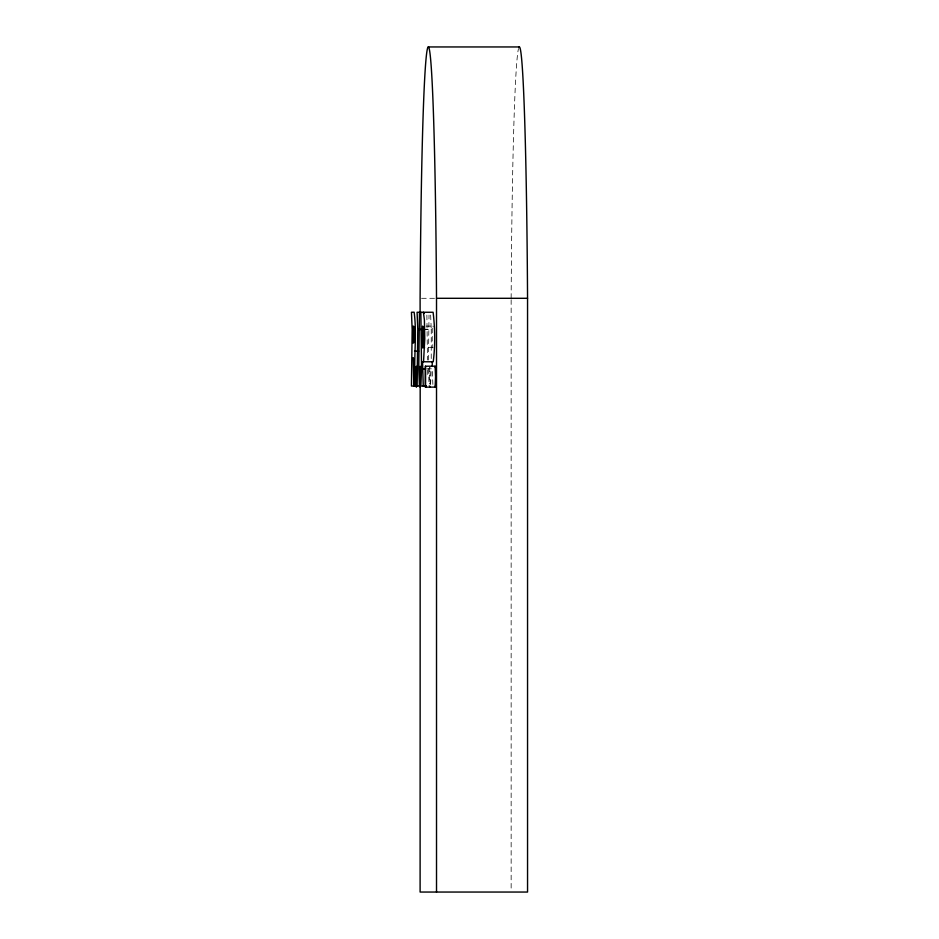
<?xml version="1.0" encoding="UTF-8"?>
<svg xmlns="http://www.w3.org/2000/svg" width="939" height="939" viewBox="0 0 939 939"><rect width="100%" height="100%" fill="white"/><g stroke="black" fill="none" stroke-linecap="round" stroke-linejoin="round"><path stroke-width="0.7" stroke-dasharray="4.7 3.52" d="M430.168 383.934L430.027 367.008M428.442 360.06L429.029 315.128M427.233 374.555L427.48 368.804M430.59 384.614L431.236 368.804M429.71 366.996L429.581 383.969M433.184 347.36L423.289 347.935M421.564 298.297L434.569 298.297M426.06 326.103L432.233 326.103L432.233 347.935M422.937 329.284L431.236 329.284L431.236 360.024M425.672 329.448L428.442 329.448M426.705 368.804L432.233 368.804L432.949 386.046M432.985 326.103L433.172 326.795M430.649 315.093L431.236 329.284M426.881 315.128L427.48 360.06M428.442 368.804L429.146 386.046M511.145 299.764L511.145 890.583M511.145 298.297A320.903 8.404 90 0 1 518.41 48.981"/><path stroke-width="1.41" d="M419.463 386.046L418.747 368.804L419.463 312.264M417.08 386.046L417.785 329.448L417.08 312.264L433.09 312.264C435.097 328.439 435.285 345.611 433.231 361.773L422.55 361.773L423.254 386.046M415.719 386.046C412.878 361.48 417.374 336.62 414.146 312.206L411.446 312.264L412.162 329.507L411.446 386.046L419.85 386.046M425.437 387.126L425.437 366.21L435.121 366.21L435.555 376.645L435.121 387.126L425.437 387.126L425.437 366.21M426.2 386.328L426.036 387.126L425.883 386.34M430.027 386.328L429.874 387.126L429.71 386.34M434.968 366.996L435.121 366.21M423.536 361.773L424.78 338.85L424.393 319.718L423.395 312.264L424.287 313.344M420.109 311.49L420.109 298.297A320.903 8.404 90 0 1 428.313 46.95L519.349 46.95M428.313 46.95A320.903 8.404 90 0 1 436.518 298.297L527.554 298.297L527.554 892.05L420.109 892.05L420.191 366.21L420.191 387.126L420.026 386.34M418.747 329.448L421.517 329.448M414.522 351.127L418.677 351.127M422.55 368.804L425.32 368.804M426.376 386.046L420.848 386.046L421.552 368.804L420.848 312.264M434.968 386.34L435.121 387.126M413.864 386.046L413.16 357.724L413.97 360.4L414.345 386.046M436.518 298.297L436.518 892.05M432.233 361.773L432.233 365.987M518.715 47.854A320.903 8.404 90 0 1 527.554 298.297M415.942 374.649L416.353 387.126L416.353 366.21L415.942 374.649M423.724 337.289L423.501 347.36L422.55 347.935L422.55 326.103L423.477 326.795L423.724 337.289M414.31 334.965L414.122 342.512L413.16 343.122L413.16 326.103L414.04 326.549L414.31 334.965"/></g></svg>
